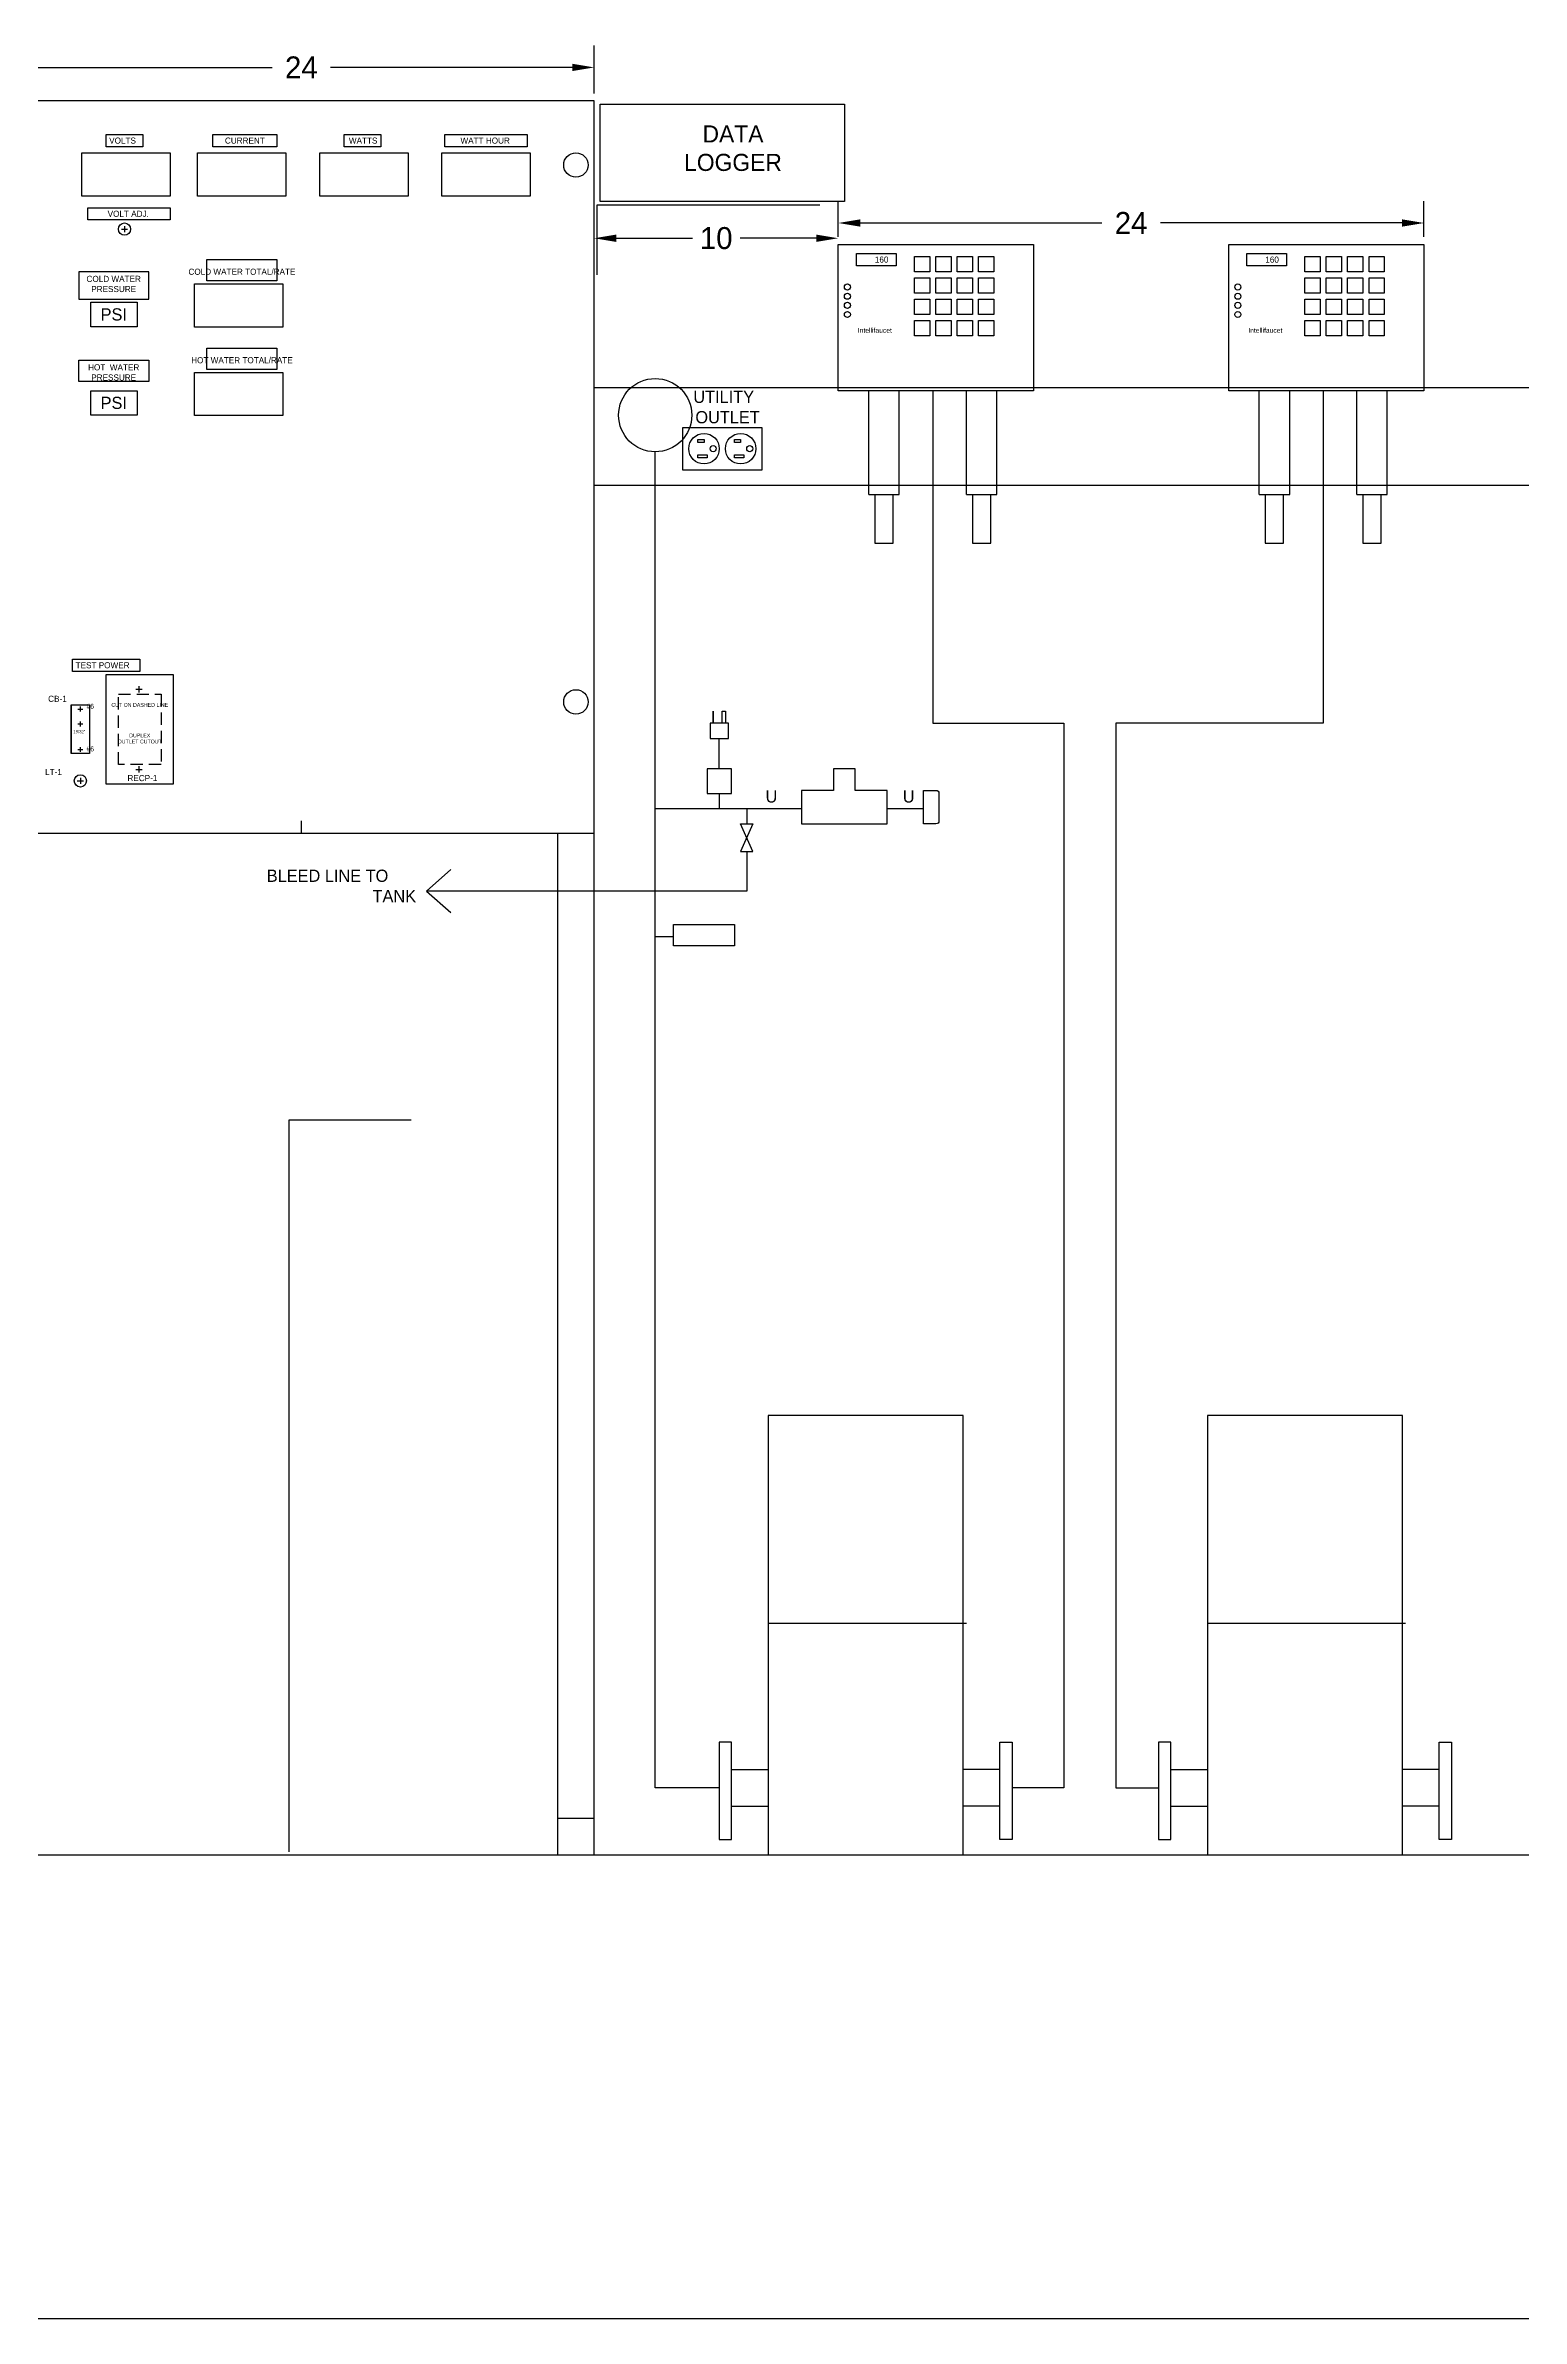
# Model space of a CAD drawing. Header units: inches. Extents: x -336 to 270, y -55 to 410.
# Drawn here: x 59.8 to 120.2, y -55.2 to 37.9 of the extents above; entities that cross this region are included whole.
import ezdxf
from ezdxf.enums import TextEntityAlignment as Align

# ---------------------------------------------------------------- set-up
doc = ezdxf.new("R2010")
doc.units = ezdxf.units.IN
doc.header["$MEASUREMENT"] = 0
doc.linetypes.add('DASHED', pattern=[0.75, 0.5, -0.25])
doc.layers.get('0').update_dxf_attribs({"linetype": 'CONTINUOUS'})
doc.layers.get('DEFPOINTS').update_dxf_attribs({"linetype": 'CONTINUOUS'})
for name, color, linetype in [('CABINET', 6, 'CONTINUOUS'), ('COMP', 5, 'CONTINUOUS'), ('CONT', 1, 'CONTINUOUS'), ('DASH', 3, 'DASHED'), ('ELEC', 1, 'CONTINUOUS'), ('PLUMBING', 3, 'CONTINUOUS'), ('TEXT', 4, 'CONTINUOUS')]:
    doc.layers.add(name, color=color, linetype=linetype)
doc.dimstyles.get("Standard").update_dxf_attribs({"dimtxt": 0.18, "dimasz": 0.18, "dimexe": 0.18, "dimexo": 0.0625, "dimgap": 0.09, "dimtad": 0, "dimtih": 1, "dimtoh": 1, "dimdec": 4, "dimzin": 0, "dimdsep": 46, "dimtxsty": 'Standard', "dimcen": 0.09, "dimadec": 0, "dimazin": 0, "dimtfac": 1, "dimtdec": 4, "dimtofl": 0, "dimtmove": 0, "dimatfit": 3, "dimfxl": 1, "dimtolj": 1, "dimtzin": 0, "dimarcsym": 0})

# ---------------------------------------------------------------- blocks, each defined once
blk = doc.blocks.new('POINT')
at = {"layer": 'CONT'}
for p, q in [((-0.125, 0), (0.125, 0)), ((0, 0.125), (0, -0.125))]:
    blk.add_line(p, q, dxfattribs=at)
blk = doc.blocks.new('1DUPLEX')
at = {"layer": 'COMP'}
for p, q in [((-1.3735, 2.25), (1.3765, 2.25)), ((-1.3735, -2.25), (-1.3735, 2.25)), ((1.3765, 2.25), (1.3765, -2.25)), ((1.3765, -2.25), (-1.3735, -2.25))]:
    blk.add_line(p, q, dxfattribs=at)
at = {"layer": 'DASH'}
for p, q in [((-0.8735, -1.4375), (-0.8735, 1.4375)), ((-0.8735, 1.4375), (0.8765, 1.4375)), ((0.8765, 1.4375), (0.8765, -1.4375)), ((0.8765, -1.4375), (-0.8735, -1.4375))]:
    blk.add_line(p, q, dxfattribs=at)
at = {"layer": 'COMP'}
for p in [(-0.02975, 1.640625), (-0.02975, -1.640625)]:
    blk.add_blockref('POINT', p, dxfattribs=at)
at = {"layer": 'TEXT'}
for s, p in [('CUT ON DASHED LINE', (0.0025, 1)), ('OUTLET CUTOUT', (0.0025, -0.5)), ('DUPLEX', (0.0025, -0.25))]:
    blk.add_text(s, height=0.15625, dxfattribs=at).set_placement(p, align=Align.MIDDLE_CENTER)
blk = doc.blocks.new('*D8')
at = {"layer": 'CABINET', "color": 0, "lineweight": -2}
for p, q in [((92.25, 30.062), (92.25, 31.525)), ((116.25, 30.062), (116.25, 31.525)), ((93.15, 30.625), (103.05, 30.625)), ((115.35, 30.625), (105.45, 30.625))]:
    blk.add_line(p, q, dxfattribs=at)
at = {"layer": 'CABINET', "color": 0}
for points in [[(93.15, 30.775), (93.15, 30.475), (92.25, 30.625)], [(115.35, 30.775), (115.35, 30.475), (116.25, 30.625)]]:
    blk.add_solid(points, dxfattribs=at)
at = {"layer": 'DEFPOINTS', "color": 0}
for p in [(116.25, 30.625), (92.25, 29.75), (116.25, 29.75)]:
    blk.add_point(p, dxfattribs=at)
at = {"layer": 'CABINET', "color": 0, "insert": (104.25, 30.625), "char_height": 0.9, "attachment_point": 5}
blk.add_mtext('\\A1;24', dxfattribs=at)
blk = doc.blocks.new('*D9')
at = {"layer": 'CABINET', "color": 0, "lineweight": -2}
for p, q in [((82.25, 30.0625), (82.25, 30.9)), ((92.25, 30.0625), (92.25, 30.9)), ((83.15, 30), (86.275, 30)), ((91.35, 30), (88.225, 30))]:
    blk.add_line(p, q, dxfattribs=at)
at = {"layer": 'CABINET', "color": 0}
for points in [[(83.15, 30.15), (83.15, 29.85), (82.25, 30)], [(91.35, 30.15), (91.35, 29.85), (92.25, 30)]]:
    blk.add_solid(points, dxfattribs=at)
at = {"layer": 'DEFPOINTS', "color": 0}
for p in [(82.25, 30), (82.25, 29.75), (92.25, 29.75)]:
    blk.add_point(p, dxfattribs=at)
at = {"layer": 'CABINET', "color": 0, "insert": (87.25, 30), "char_height": 0.9, "attachment_point": 5}
blk.add_mtext('\\A1;10', dxfattribs=at)
blk = doc.blocks.new('*D12')
at = {"layer": 'CABINET', "color": 0, "lineweight": -2}
for p, q in [((58.25, 35.9375), (58.25, 37.9)), ((82.25, 35.9375), (82.25, 37.9)), ((59.15, 37), (69.05, 37)), ((81.35, 37), (71.45, 37))]:
    blk.add_line(p, q, dxfattribs=at)
at = {"layer": 'CABINET', "color": 0}
for points in [[(59.15, 37.15), (59.15, 36.85), (58.25, 37)], [(81.35, 37.15), (81.35, 36.85), (82.25, 37)]]:
    blk.add_solid(points, dxfattribs=at)
at = {"layer": 'DEFPOINTS', "color": 0}
for p in [(82.25, 37), (58.25, 35.625), (82.25, 35.625)]:
    blk.add_point(p, dxfattribs=at)
at = {"layer": 'CABINET', "color": 0, "insert": (70.25, 37), "char_height": 0.9, "attachment_point": 5}
blk.add_mtext('\\A1;24', dxfattribs=at)

msp = doc.modelspace()

# ---------------------------------------------------------------- linework, layer by layer
for p, q in [((61.25, 33.5), (64.87, 33.5)), ((61.25, 31.73), (61.25, 33.5)), ((64.87, 33.5), (64.87, 31.73)), ((66, 33.5), (69.62, 33.5)), ((66, 31.73), (66, 33.5)), ((69.62, 33.5), (69.62, 31.73)), ((71, 33.5), (74.62, 33.5)), ((71, 31.73), (71, 33.5)), ((74.62, 33.5), (74.62, 31.73)), ((76, 33.5), (79.62, 33.5)), ((76, 31.73), (76, 33.5)), ((79.62, 33.5), (79.62, 31.73)), ((64.87, 31.73), (61.25, 31.73)), ((69.62, 31.73), (66, 31.73)), ((74.62, 31.73), (71, 31.73)), ((79.62, 31.73), (76, 31.73)), ((62.875, 30.375), (63.125, 30.375)), ((63, 30.5), (63, 30.25)), ((65.875, 28.125), (69.495, 28.125)), ((65.875, 26.355), (65.875, 28.125)), ((69.495, 28.125), (69.495, 26.355)), ((61.625, 27.375), (63.515, 27.375)), ((61.625, 26.375), (61.625, 27.375)), ((63.515, 27.375), (63.515, 26.375)), ((63.515, 26.375), (61.625, 26.375)), ((69.495, 26.355), (65.875, 26.355)), ((65.875, 24.5), (69.495, 24.5)), ((65.875, 22.73), (65.875, 24.5)), ((69.495, 24.5), (69.495, 22.73)), ((61.625, 23.75), (63.515, 23.75)), ((61.625, 22.75), (61.625, 23.75)), ((63.515, 23.75), (63.515, 22.75)), ((63.515, 22.75), (61.625, 22.75)), ((69.495, 22.73), (65.875, 22.73)), ((61.0692, 7.7617), (61.3192, 7.7617)), ((61.1942, 7.8867), (61.1942, 7.6367))]:
    msp.add_line(p, q)
for points in [[(62.25, 34.25), (63.75, 34.25), (63.75, 33.75), (62.25, 33.75)], [(66.625, 34.25), (69.25, 34.25), (69.25, 33.75), (66.625, 33.75)], [(72, 34.25), (73.5, 34.25), (73.5, 33.75), (72, 33.75)], [(76.125, 34.25), (79.5, 34.25), (79.5, 33.75), (76.125, 33.75)], [(61.5, 31.25), (64.875, 31.25), (64.875, 30.75), (61.5, 30.75)], [(66.375, 29.125), (69.25, 29.125), (69.25, 28.25), (66.375, 28.25)], [(61.125, 27.5), (64, 27.5), (64, 28.625), (61.125, 28.625)], [(66.375, 25.5), (69.25, 25.5), (69.25, 24.625), (66.375, 24.625)], [(61.125, 25), (64, 25), (64, 24.125), (61.125, 24.125)], [(60.875, 12.75), (63.625, 12.75), (63.625, 12.25), (60.875, 12.25)]]:
    msp.add_lwpolyline(points, close=True)
for centre, radius in [((81.5, 33), 0.5), ((63, 30.375), 0.25), ((81.5, 11), 0.5), ((61.1942, 7.7617), 0.25)]:
    msp.add_circle(centre, radius)
at = {"layer": 'CABINET'}
for p, q in [((82.25, 35.625), (58.25, 35.625)), ((82.25, 5.625), (82.25, 35.625)), ((82.375, 28.5), (82.375, 31.375)), ((82.375, 31.375), (91.5, 31.375)), ((58.25, 5.625), (82.25, 5.625)), ((70.25, 5.625), (70.25, 6.125)), ((80.75, 5.625), (80.75, -36.25)), ((82.25, -36.25), (82.25, 5.625)), ((69.75, -36.125), (69.75, -6.125)), ((69.75, -6.125), (74.75, -6.125)), ((80.75, -34.75), (82.25, -34.75)), ((-235.125, -36.25), (270.375, -36.25)), ((80.75, -36.25), (82.25, -36.25))]:
    msp.add_line(p, q, dxfattribs=at)
msp.add_lwpolyline([(82.5, 35.5), (92.5, 35.5), (92.5, 31.5), (82.5, 31.5)], close=True, dxfattribs=at)
at = {"layer": 'CONT'}
for p, q in [((60.8195, 8.8788), (60.8195, 10.8788)), ((60.8195, 10.8788), (61.1945, 10.8788)), ((60.8195, 10.8788), (60.8195, 8.8788)), ((61.0945, 10.708), (61.2945, 10.708)), ((61.1945, 10.8788), (61.5695, 10.8788)), ((61.1945, 10.608), (61.1945, 10.808)), ((61.5695, 10.8788), (61.5695, 8.8788)), ((61.0945, 10.098), (61.2945, 10.098)), ((61.1945, 9.998), (61.1945, 10.198)), ((61.5695, 8.8788), (60.8195, 8.8788)), ((61.0945, 9.048), (61.2945, 9.048)), ((61.1945, 8.948), (61.1945, 9.148)), ((-235.125, -55.25), (268.875, -55.25))]:
    msp.add_line(p, q, dxfattribs=at)
at = {"layer": 'ELEC'}
for points in [[(128, 23.875), (82.25, 23.875)], [(82.25, 19.875), (128, 19.875)]]:
    msp.add_lwpolyline(points, dxfattribs=at)
for points in [[(85.875, 22.25), (89.125, 22.25), (89.125, 20.5), (85.875, 20.5)], [(86.5, 21.625), (86.5, 21.75), (86.75, 21.75), (86.75, 21.625)], [(88, 21.625), (88, 21.75), (88.25, 21.75), (88.25, 21.625)], [(86.5, 21), (86.5, 21.125), (86.875, 21.125), (86.875, 21)], [(88, 21), (88, 21.125), (88.375, 21.125), (88.375, 21)]]:
    msp.add_lwpolyline(points, close=True, dxfattribs=at)
for centre, radius in [((86.75, 21.375), 0.625), ((87.125, 21.375), 0.125), ((88.25, 21.375), 0.625), ((88.625, 21.375), 0.125)]:
    msp.add_circle(centre, radius, dxfattribs=at)
at = {"layer": 'PLUMBING'}
for p, q in [((93.5, 19.5), (93.5, 23.75)), ((94.75, 19.5), (94.75, 23.75)), ((96.125, 23.75), (96.125, 10.125)), ((97.5, 19.5), (97.5, 23.75)), ((98.75, 19.5), (98.75, 23.75)), ((109.5, 19.5), (109.5, 23.75)), ((110.75, 19.5), (110.75, 23.75)), ((112.125, 23.75), (112.125, 10.125)), ((113.5, 19.5), (113.5, 23.75)), ((114.75, 19.5), (114.75, 23.75)), ((84.75, -33.5), (84.75, 21.25)), ((93.5, 19.5), (94.75, 19.5)), ((93.75, 19.5), (93.75, 17.5)), ((94.5, 17.5), (94.5, 19.5)), ((97.5, 19.5), (98.75, 19.5)), ((97.75, 19.5), (97.75, 17.5)), ((98.5, 17.5), (98.5, 19.5)), ((109.5, 19.5), (110.75, 19.5)), ((109.75, 19.5), (109.75, 17.5)), ((110.5, 17.5), (110.5, 19.5)), ((113.5, 19.5), (114.75, 19.5)), ((113.75, 19.5), (113.75, 17.5)), ((114.5, 17.5), (114.5, 19.5)), ((93.75, 17.5), (94.5, 17.5)), ((97.75, 17.5), (98.5, 17.5)), ((109.75, 17.5), (110.5, 17.5)), ((113.75, 17.5), (114.5, 17.5)), ((87.375, 8.25), (87.375, 9.5)), ((96.125, 10.125), (101.5, 10.125)), ((101.5, 10.125), (101.5, -33.5)), ((112.125, 10.125), (103.625, 10.125)), ((103.625, 10.125), (103.625, -33.5)), ((92.9375, 8.25), (92.0625, 8.25)), ((92.0625, 8.25), (92.0625, 7.375)), ((92.9375, 7.375), (92.9375, 8.25)), ((84.75, 6.625), (90.75, 6.625)), ((87.375, 7.25), (87.375, 6.625)), ((88.5, 6.625), (88.5, 6)), ((90.75, 7.375), (90.75, 6)), ((92.0625, 7.375), (90.75, 7.375)), ((94.25, 7.375), (92.9375, 7.375)), ((94.25, 6), (94.25, 7.375)), ((94.25, 6.625), (95.75, 6.625)), ((88.25, 6), (88.75, 6)), ((88.75, 6), (88.25, 4.875)), ((88.75, 4.875), (88.25, 6)), ((90.75, 6), (94.25, 6)), ((88.25, 4.875), (88.75, 4.875)), ((88.5, 4.875), (88.5, 3.25)), ((75.375, 3.25), (76.375, 4.125)), ((88.5, 3.25), (75.375, 3.25)), ((75.375, 3.25), (76.375, 2.375)), ((85.5, 1.375), (84.75, 1.375)), ((89.375, -26.75), (97.5, -26.75)), ((107.375, -26.75), (115.5, -26.75)), ((87.375, -33.5), (84.75, -33.5)), ((87.875, -32.75), (89.375, -32.75)), ((98.875, -32.75), (97.375, -32.75)), ((101.5, -33.5), (99.375, -33.5)), ((103.625, -33.5), (105.375, -33.5)), ((105.875, -32.75), (107.375, -32.75)), ((116.875, -32.75), (115.375, -32.75)), ((87.875, -34.25), (89.375, -34.25)), ((98.875, -34.25), (97.375, -34.25)), ((105.875, -34.25), (107.375, -34.25)), ((116.875, -34.25), (115.375, -34.25))]:
    msp.add_line(p, q, dxfattribs=at)
for points in [[(92.25, 29.75), (100.25, 29.75), (100.25, 23.75), (92.25, 23.75)], [(93, 29.375), (94.625, 29.375), (94.625, 28.875), (93, 28.875)], [(95.375, 29.25), (96, 29.25), (96, 28.625), (95.375, 28.625)], [(96.25, 29.25), (96.875, 29.25), (96.875, 28.625), (96.25, 28.625)], [(97.125, 29.25), (97.75, 29.25), (97.75, 28.625), (97.125, 28.625)], [(98, 29.25), (98.625, 29.25), (98.625, 28.625), (98, 28.625)], [(108.25, 29.75), (116.25, 29.75), (116.25, 23.75), (108.25, 23.75)], [(109, 29.375), (110.625, 29.375), (110.625, 28.875), (109, 28.875)], [(111.375, 29.25), (112, 29.25), (112, 28.625), (111.375, 28.625)], [(112.25, 29.25), (112.875, 29.25), (112.875, 28.625), (112.25, 28.625)], [(113.125, 29.25), (113.75, 29.25), (113.75, 28.625), (113.125, 28.625)], [(114, 29.25), (114.625, 29.25), (114.625, 28.625), (114, 28.625)], [(95.375, 28.375), (96, 28.375), (96, 27.75), (95.375, 27.75)], [(96.25, 28.375), (96.875, 28.375), (96.875, 27.75), (96.25, 27.75)], [(97.125, 28.375), (97.75, 28.375), (97.75, 27.75), (97.125, 27.75)], [(98, 28.375), (98.625, 28.375), (98.625, 27.75), (98, 27.75)], [(111.375, 28.375), (112, 28.375), (112, 27.75), (111.375, 27.75)], [(112.25, 28.375), (112.875, 28.375), (112.875, 27.75), (112.25, 27.75)], [(113.125, 28.375), (113.75, 28.375), (113.75, 27.75), (113.125, 27.75)], [(114, 28.375), (114.625, 28.375), (114.625, 27.75), (114, 27.75)], [(95.375, 27.5), (96, 27.5), (96, 26.875), (95.375, 26.875)], [(96.25, 27.5), (96.875, 27.5), (96.875, 26.875), (96.25, 26.875)], [(97.125, 27.5), (97.75, 27.5), (97.75, 26.875), (97.125, 26.875)], [(98, 27.5), (98.625, 27.5), (98.625, 26.875), (98, 26.875)], [(111.375, 27.5), (112, 27.5), (112, 26.875), (111.375, 26.875)], [(112.25, 27.5), (112.875, 27.5), (112.875, 26.875), (112.25, 26.875)], [(113.125, 27.5), (113.75, 27.5), (113.75, 26.875), (113.125, 26.875)], [(114, 27.5), (114.625, 27.5), (114.625, 26.875), (114, 26.875)], [(95.375, 26.625), (96, 26.625), (96, 26), (95.375, 26)], [(96.25, 26.625), (96.875, 26.625), (96.875, 26), (96.25, 26)], [(97.125, 26.625), (97.75, 26.625), (97.75, 26), (97.125, 26)], [(98, 26.625), (98.625, 26.625), (98.625, 26), (98, 26)], [(111.375, 26.625), (112, 26.625), (112, 26), (111.375, 26)], [(112.25, 26.625), (112.875, 26.625), (112.875, 26), (112.25, 26)], [(113.125, 26.625), (113.75, 26.625), (113.75, 26), (113.125, 26)], [(114, 26.625), (114.625, 26.625), (114.625, 26), (114, 26)], [(87.125, 10.125), (87.125, 10.125), (87.125, 10.625), (87.125, 10.625)], [(87.625, 10.125), (87.5, 10.125), (87.5, 10.625), (87.625, 10.625)], [(87, 9.5), (87.75, 9.5), (87.75, 10.125), (87, 10.125)], [(86.875, 7.25), (87.875, 7.25), (87.875, 8.25), (86.875, 8.25)], [(85.5, 1.875), (88, 1.875), (88, 1), (85.5, 1)], [(89.375, -36.25), (97.375, -36.25), (97.375, -18.25), (89.375, -18.25)], [(107.375, -36.25), (115.375, -36.25), (115.375, -18.25), (107.375, -18.25)], [(87.375, -35.625), (87.875, -35.625), (87.875, -31.625), (87.375, -31.625)], [(99.375, -35.625), (98.875, -35.625), (98.875, -31.625), (99.375, -31.625)], [(105.375, -35.625), (105.875, -35.625), (105.875, -31.625), (105.375, -31.625)], [(117.375, -35.625), (116.875, -35.625), (116.875, -31.625), (117.375, -31.625)]]:
    msp.add_lwpolyline(points, close=True, dxfattribs=at)
msp.add_lwpolyline([(95.75, 7.375), (96.25, 7.375, -0.4142136), (96.375, 7.25), (96.375, 6.125, -0.4142136), (96.25, 6), (95.75, 6)], format="xyb", close=True, dxfattribs=at)
for centre, radius in [((92.625, 28), 0.125), ((108.625, 28), 0.125), ((92.625, 27.625), 0.125), ((92.625, 27.25), 0.125), ((108.625, 27.625), 0.125), ((108.625, 27.25), 0.125), ((92.625, 26.875), 0.125), ((108.625, 26.875), 0.125), ((84.75, 22.75), 1.5)]:
    msp.add_circle(centre, radius, dxfattribs=at)

# ---------------------------------------------------------------- block references
msp.add_blockref('1DUPLEX', (63.625, 9.875))

# ---------------------------------------------------------------- texts
for s, insert, char_height, width, attachment_point in [('VOLTS', (62.375, 34), 0.25, 2.369388, 4), ('CURRENT', (67.9347, 34), 0.25, 2.369388, 5), ('WATTS', (72.7817, 34), 0.25, 3.313309, 5), ('WATT HOUR', (77.7817, 34), 0.25, 3.313309, 5), ('VOLT ADJ.', (63.1567, 31), 0.25, 3.313309, 5), ('COLD WATER PRESSURE', (62.5597, 28.125), 0.25, 2.948409, 5), ('COLD WATER TOTAL/RATE', (67.8153, 28.625), 0.25, 4.380552, 5), ('PSI', (62.5625, 26.875), 0.5, 1.875, 5), ('HOT  WATER PRESSURE', (62.5597, 24.5), 0.25, 3.180017, 5), ('HOT WATER TOTAL/RATE', (67.8153, 25), 0.25, 4.380552, 5), ('PSI', (62.5625, 23.25), 0.5, 1.875, 5), ('TEST POWER', (61, 12.5), 0.25, 4.380552, 4), ('CB-1', (59.875, 11.125), 0.25, 4.380552, 4), ('LT-1', (59.75, 8.125), 0.25, 4.380552, 4), ('RECP-1', (63.125, 7.875), 0.25, 4.380552, 4)]:
    msp.add_mtext(s, dxfattribs=dict(insert=insert, char_height=char_height, width=width, attachment_point=attachment_point))
at = {"layer": 'CABINET', "insert": (87.9375, 34.625), "char_height": 0.7, "width": 19.625, "attachment_point": 2}
msp.add_mtext('DATA\\PLOGGER', dxfattribs=at)
at = {"layer": 'CONT'}
for s, height, p in [('#6', 0.2, (61.4445, 10.723)), ('19/32"', 0.125, (60.9038, 9.7176)), ('#6', 0.2, (61.4445, 8.973))]:
    msp.add_text(s, height=height, dxfattribs=at).set_placement(p)
at = {"layer": 'ELEC', "insert": (85.25, 23.75), "char_height": 0.5, "attachment_point": 1}
msp.add_mtext_dynamic_manual_height_columns('\\pi1.0625;UTILITY \\P\\pi1.1458;OUTLET', width=5.125, gutter_width=2.5, heights=[0], dxfattribs=at)
at = {"layer": 'PLUMBING'}
for p in [(93.75, 29), (109.75, 29)]:
    msp.add_text('160', height=0.25, dxfattribs=at).set_placement(p)
for p in [(93.75, 26.125), (109.75, 26.125)]:
    msp.add_text('Intellifaucet', height=0.2, dxfattribs=at).set_placement(p, align=Align.CENTER)
at = {"layer": 'PLUMBING', "char_height": 0.5, "attachment_point": 1}
for s, insert in [('\\pi3.2708;U', (86, 7.375)), ('\\pi3.2708;U', (91.625, 7.375)), ('\\pi0.70833;BLEED LINE TO \\P\\pi5.0417;TANK', (68.125, 4.125))]:
    msp.add_mtext_dynamic_manual_height_columns(s, width=6.875, gutter_width=2.5, heights=[0], dxfattribs=dict(at, insert=insert))

# ---------------------------------------------------------------- dimensions: what is measured, and where the dimension line sits
at = {"layer": 'CABINET'}
for base, p1, p2, picture, middle in [((82.25, 37), (58.25, 35.625), (82.25, 35.625), '*D12', (70.25, 37)), ((82.25, 30), (92.25, 29.75), (82.25, 29.75), '*D9', (87.25, 30)), ((116.25, 30.625), (92.25, 29.75), (116.25, 29.75), '*D8', (104.25, 30.625))]:
    dim = msp.add_linear_dim(base=base, p1=p1, p2=p2, dimstyle='Standard', override={"dimscale": 5, "dimdec": 3, "dimlunit": 5, "dimtdec": 3, "dimfrac": 2}, dxfattribs=at)
    dim.commit()
    dim.dimension.update_dxf_attribs({"geometry": picture, "text_midpoint": middle})

doc.saveas('drawing.dxf')
